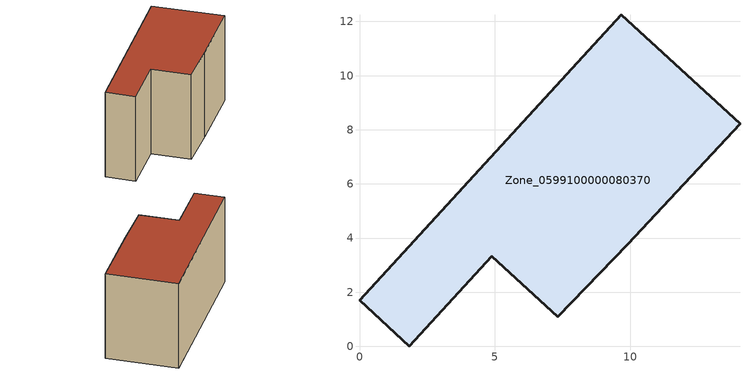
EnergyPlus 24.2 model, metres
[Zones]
Zone_0599100000080370
 floor ground (C_G): 4.89,3.32 1.84,0 0,1.7 9.66,12.25 14.05,8.22 9.91,3.78 7.32,1.09 z0
 wall outside (C_F): 9.66,12.25 0,1.7 1.84,0 4.89,3.32 7.32,1.09 9.91,3.78 14.05,8.22 9.66,12.25 z0:7.61
 roof outside (C_R): 7.32,1.09 9.91,3.78 14.05,8.22 9.66,12.25 0,1.7 1.84,0 4.89,3.32 z7.61
[BUILDING]
Pand.0599100000080370: North Axis=0; Terrain=City; Loads Convergence Tolerance Value=0.04; Temperature Convergence Tolerance Value=0.4; Solar Distribution=FullExterior; Maximum Number of Warmup Days=25; Minimum Number of Warmup Days=1
[Site:Location]
Rotterdam.The.Hague.AP_ZH_NLD Design_Conditions: Latitude=51.96; Longitude=4.45; Time Zone=1; Elevation=-4.5
[SITE:GROUNDTEMPERATURE:BUILDINGSURFACE]
18, 18, 18, 18, 18, 18, 18, 18, 18, 18, 18, 18
[MATERIAL] Thermal Absorptance=0.9; Solar Absorptance=0.7; Visible Absorptance=0.7
Name | Roughness | Thickness | Conductivity | Density | Specific Heat
G.TC.1975-1991 | MediumSmooth | 0.15 | 0.288461 | 540 | 1210
F.TC.1975-1991 | Rough | 0.3 | 0.230769 | 1920 | 840
R.TC.1975-1991 | MediumRough | 0.2 | 0.153846 | 1500 | 1000
[CONSTRUCTION]
C_G: G.TC.1975-1991
C_F: F.TC.1975-1991
C_R: R.TC.1975-1991
[ZONE]
Zone_0599100000080370: Type=1; Multiplier=1; Ceiling Height=Autocalculate; Volume=Autocalculate; Floor Area=autocalculate; Part of Total Floor Area=Yes
[ZONEINFILTRATION:DESIGNFLOWRATE]
Infil_Zone_0599100000080370: Zone or ZoneList or Space or SpaceList=Zone_0599100000080370; Schedule=AlwaysOn; Design Flow Rate Calculation Method=Flow/Area; Flow Rate per Floor Area=0.003; Constant Term Coefficient=1; Temperature Term Coefficient=0; Velocity Term Coefficient=0; Velocity Squared Term Coefficient=0
[HVACTEMPLATE:ZONE:IDEALLOADSAIRSYSTEM]
Zone_0599100000080370: Maximum Heating Supply Air Temperature=50; Minimum Cooling Supply Air Temperature=13; Maximum Heating Supply Air Humidity Ratio=0.0156; Minimum Cooling Supply Air Humidity Ratio=0.0077; Heating Limit=NoLimit; Cooling Limit=NoLimit; Dehumidification Control Type=ConstantSensibleHeatRatio; Cooling Sensible Heat Ratio=0.7; Dehumidification Setpoint=60; Humidification Control Type=None; Humidification Setpoint=30; Outdoor Air Method=None; Outdoor Air Flow Rate per Person=0.00944; Outdoor Air Flow Rate per Zone Floor Area=0; Outdoor Air Flow Rate per Zone=0; Demand Controlled Ventilation Type=None; Outdoor Air Economizer Type=NoEconomizer; Heat Recovery Type=None; Sensible Heat Recovery Effectiveness=0.7; Latent Heat Recovery Effectiveness=0.65
[ZONECONTROL:THERMOSTAT]
ThermostatControl_Zone_0599100000080370: Zone or ZoneList=Zone_0599100000080370; Control Type Schedule=DualSetpointControlType; Control 1=Thermostat_Zone_0599100000080370; Temperature Difference Between Cutout And Setpoint=0
[THERMOSTATSETPOINT:DUALSETPOINT]
Thermostat_Zone_0599100000080370: Heating Setpoint Temperature Schedule=HeatingSetpoint_Zone_0599100000080370; Cooling Setpoint Temperature Schedule=CoolingSetpoint_Zone_0599100000080370
[SCHEDULE:COMPACT]
HeatingSetpoint_Zone_0599100000080370: Through: 12/31, For: AllDays, Until: 24:00, 21
CoolingSetpoint_Zone_0599100000080370: Through: 12/31, For: AllDays, Until: 24:00, 24
DualSetpointControlType: Through: 12/31, For: AllDays, Until: 24:00, 4
AlwaysOn: Through: 12/31, For: AllDays, Until: 24:00, 1
